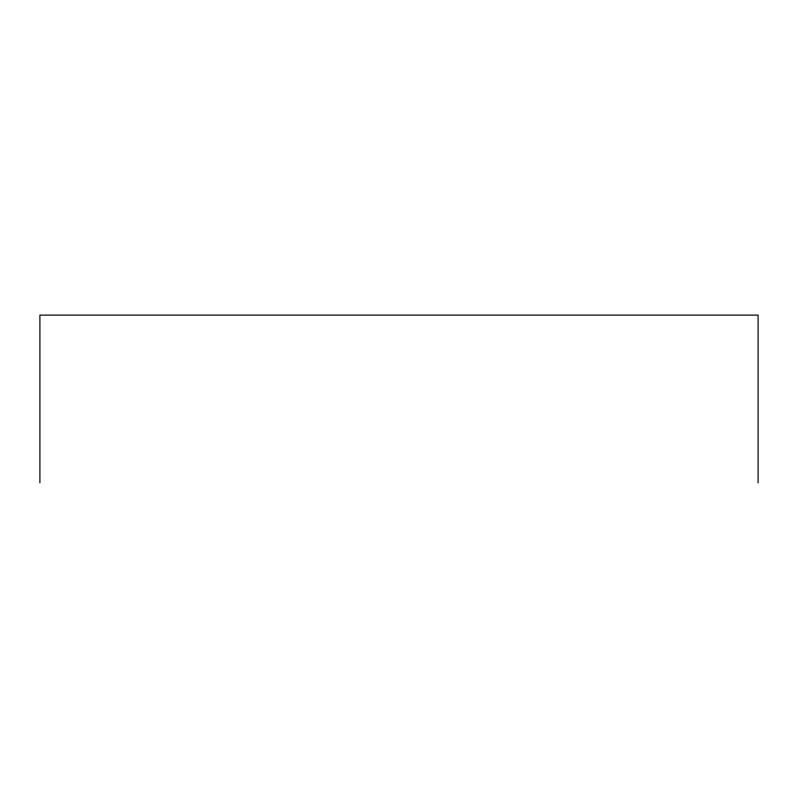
<?xml version="1.0" encoding="UTF-8"?>
<svg xmlns="http://www.w3.org/2000/svg" width="798" height="798" viewBox="0 0 798 798"><rect width="100%" height="100%" fill="white"/><g stroke="black" fill="none" stroke-linecap="round" stroke-linejoin="round"><path stroke-width="1.2" d="M758.1 482.89L758.1 315.11L39.9 315.11L39.9 482.89"/></g></svg>
